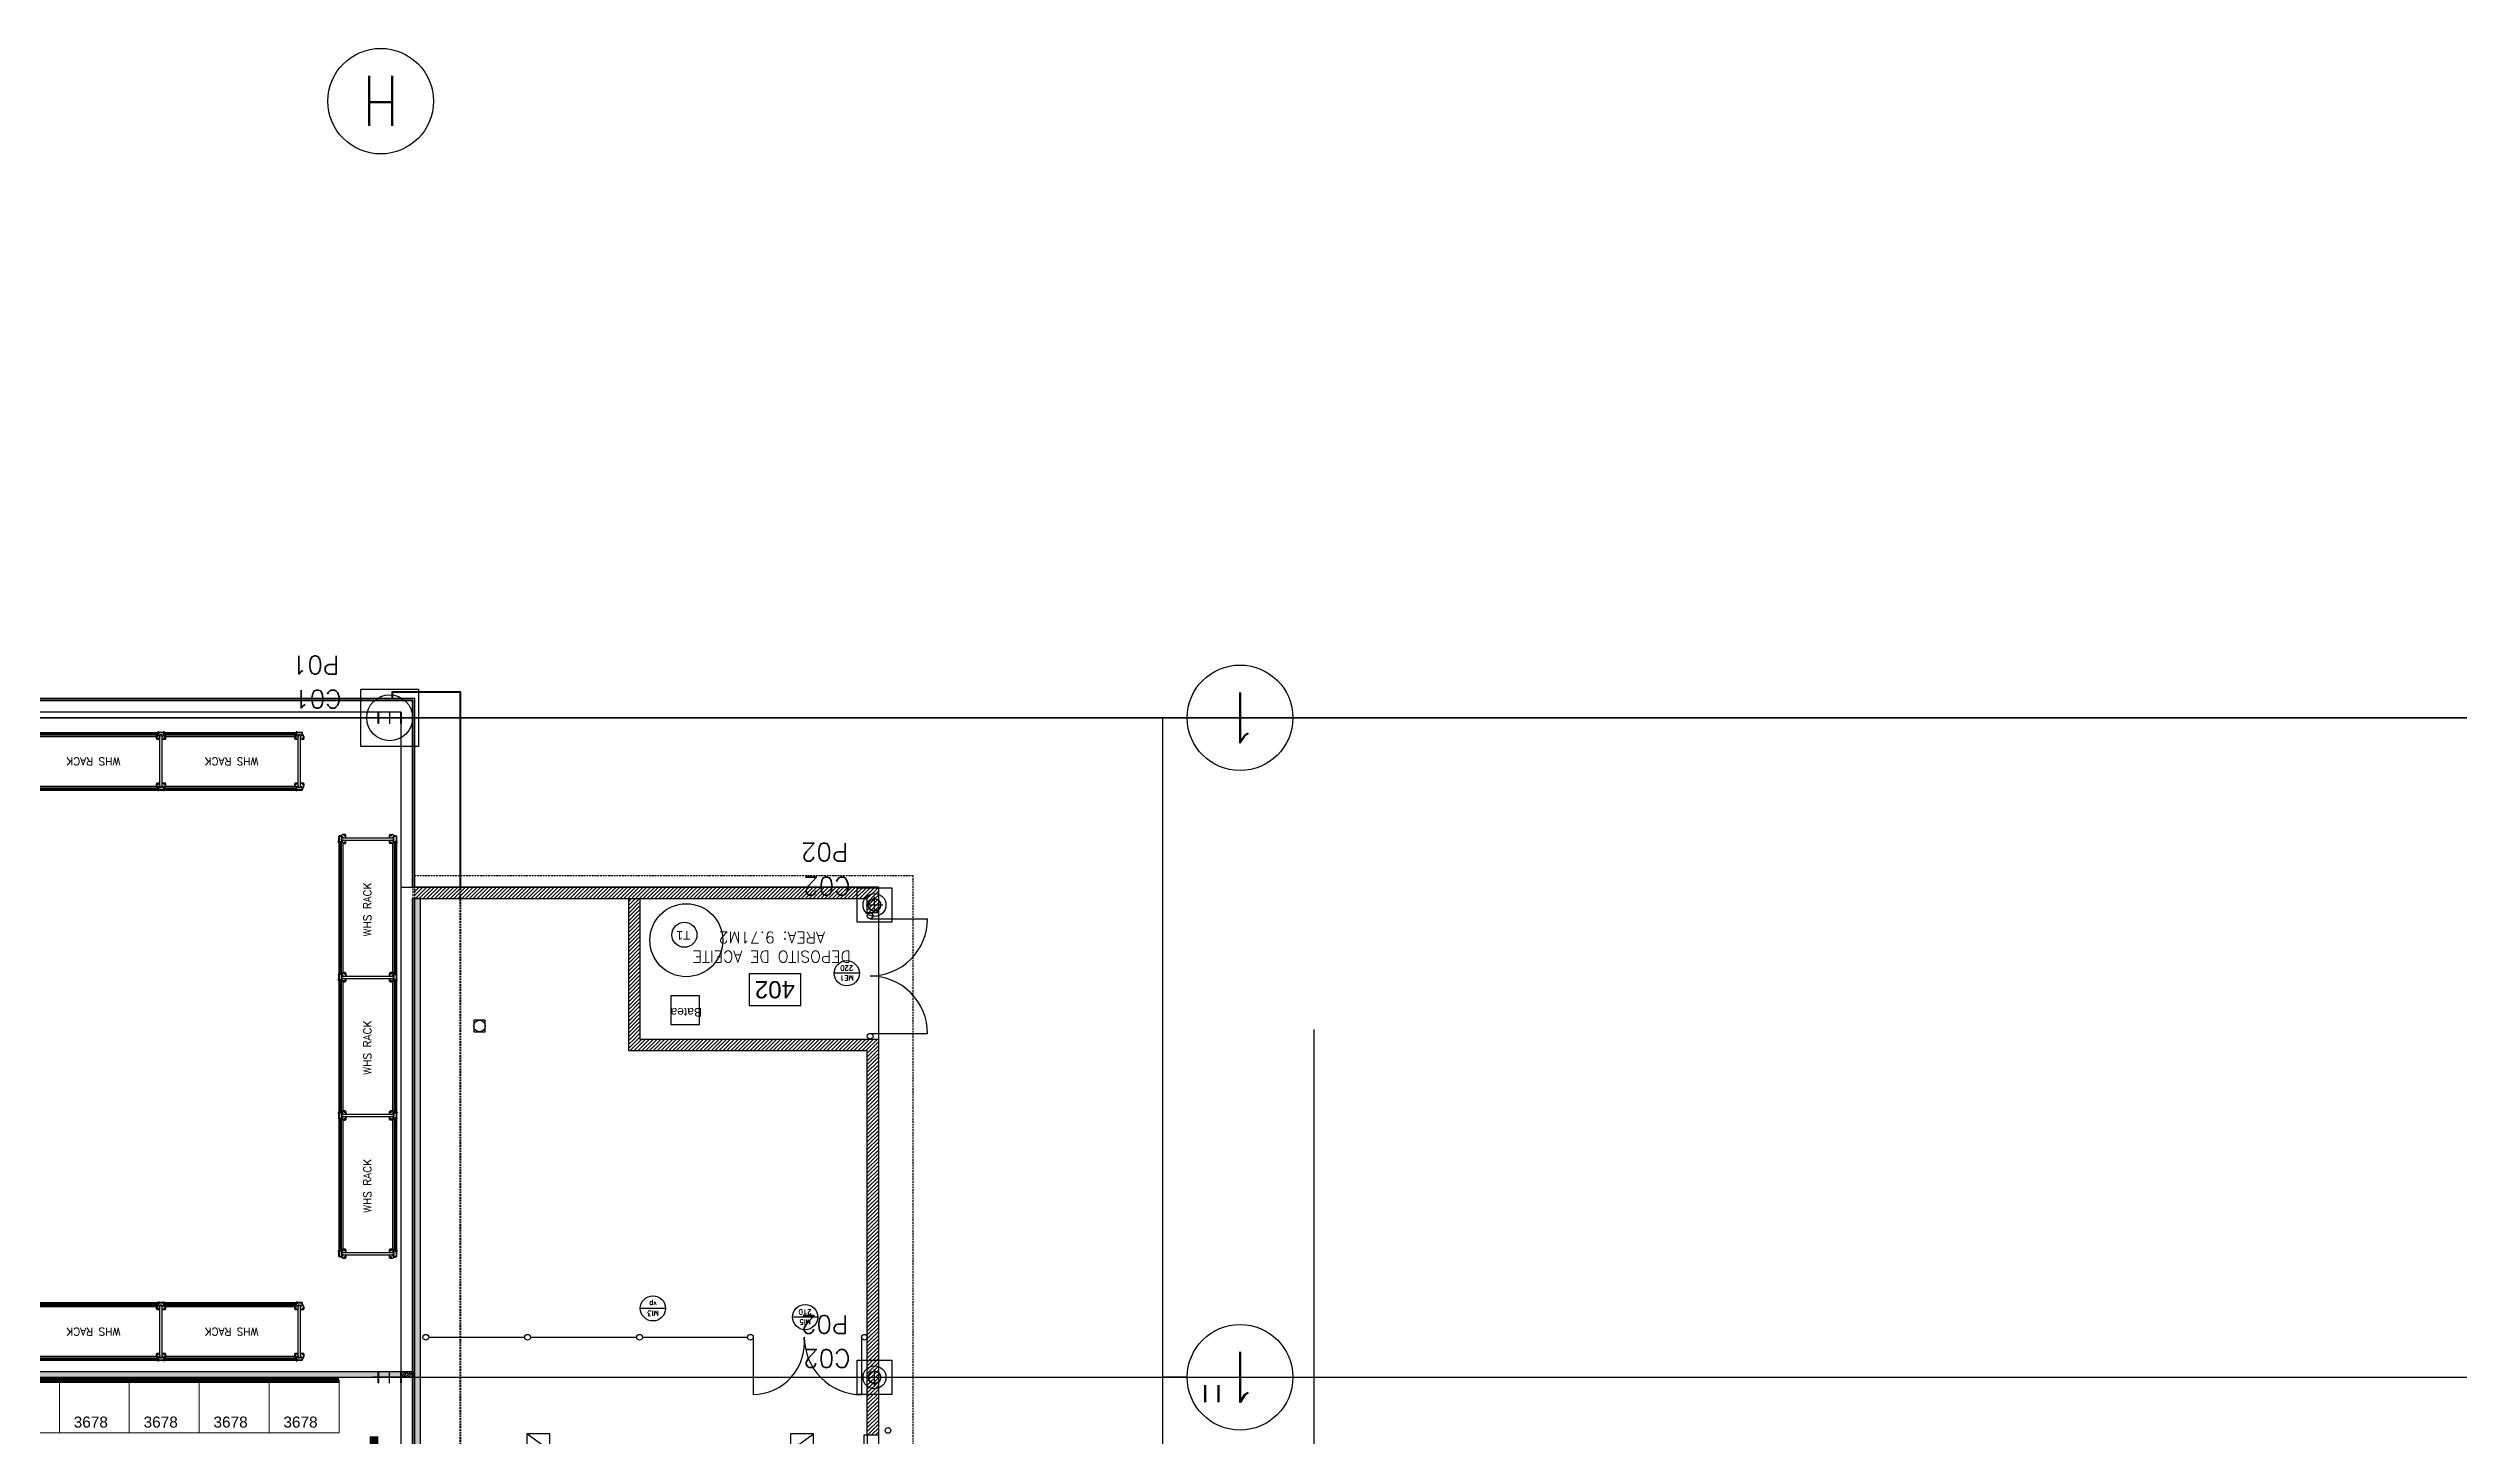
# Model space of a CAD drawing. Header units: millimetres. Extents: x 1478096 to 1808313, y 619971 to 762366.
# Drawn here: x 1634650 to 1676838, y 725573 to 749763 of the extents above; entities that cross this region are included whole.
import ezdxf
from ezdxf.enums import TextEntityAlignment as Align

# ---------------------------------------------------------------- set-up
doc = ezdxf.new("R2010")
doc.units = ezdxf.units.MM
doc.header["$LTSCALE"] = 10
for name, pattern in [('CENTERX2', [4, 2.5, -0.5, 0.5, -0.5]), ('CONTINOUS', [0]), ('HIDDEN2', [4.7625, 3.175, -1.5875]), ('RE-PLANTABASE(XREF)$0$CBOCOMES$0$GROC-03F$0$HIDDEN', [0.375, 0.25, -0.125])]:
    doc.linetypes.add(name, pattern=pattern)
doc.layers.add('-02-IS-SECU', color=7, linetype='Continuous', true_color=0x744f28)
for name, color, linetype in [('0-superficies', 7, 'Continuous'), ('0_Estructura', 251, 'Continuous'), ('A-HATCH-BLOQUE', 241, 'Continuous'), ('A-HATCH-DURLOCK', 252, 'Continuous'), ('COSTAN-CAM-EJES', 251, 'CENTERX2'), ('DC-ARQ-0 TEXTOS', 7, 'Continuous'), ('DC-ARQ-CARPINTERIAS', 7, 'Continuous'), ('DC-ARQ-CHAPA', 7, 'Continuous'), ('DC-ARQ-CORDON', 210, 'Continuous'), ('DC-ARQ-EQUIP. DEPOSITO', 203, 'Continuous'), ('DC-ARQ-EQUIP. FIJO', 41, 'Continuous'), ('DC-ARQ-MURO BLOQUE', 181, 'Continuous'), ('DC-ARQ-MURO SUPERBOARD', 2, 'Continuous'), ('DC-ARQ-PAINEL DURLOCK RF', 40, 'Continuous'), ('DC-ARQ-REJA', 8, 'Continuous'), ('DC-ARQ-VEREDAS Y URBAN', 9, 'Continuous'), ('DC-ARQ-ZINGUERIA Y TECHO', 152, 'Continuous'), ('Fondos', 250, 'Continuous'), ('TXT CARPINTERIAS', 2, 'Continuous')]:
    doc.layers.add(name, color=color, linetype=linetype)
doc.layers.add('BLOQUES', color=7, linetype='Continuous', lineweight=0)
doc.styles.add('BB-GRILLA$0$romans', font='romans.shx', dxfattribs={"width": 0.8})
doc.styles.add('COTAS', font='ROMANS.shx', dxfattribs={"width": 0.7})
doc.styles.add('RE-PLANTABASE(XREF)$0$RE-PLANTABASE(XREF)$0$ARIAL', font='ARIAL.TTF')
doc.styles.add('RE-PLANTABASE(XREF)$0$STANDARD', font='SIMPLEX.SHX')
doc.styles.add('ROMANS', font='romans')
doc.styles.add('Romans-100', font='romans')
doc.styles.get("Standard").update_dxf_attribs({"font": 'ARIAL.TTF'})
doc.dimstyles.new('250-COTAS', dxfattribs={"dimscale": 2.5, "dimtxt": 0.17, "dimasz": 0.1, "dimexe": 0.18, "dimexo": 0.0625, "dimgap": 0.06, "dimtad": 1, "dimzin": 4, "dimdsep": 46, "dimtxsty": 'COTAS', "dimblk1": 'COTA_N', "dimblk2": 'COTA_N', "dimsah": 1, "dimcen": 0.09, "dimclrd": 8, "dimclre": 8, "dimclrt": 256, "dimadec": 0, "dimazin": 0, "dimtfac": 1, "dimtix": 1, "dimtmove": 2, "dimatfit": 3, "dimldrblk": 'COTA_N', "dimfxl": 0.18, "dimtolj": 1, "dimtzin": 0, "dimlwd": -1, "dimarcsym": 0})
pattern_1 = [(225, (3172020.15, 1376323.114), (22.4506403, -22.4506403), []), (315, (3172020.15, 1376323.114), (67.3519209, -22.4506403), [79.375, -47.625])]
pattern_2 = [(225, (3172020.15, 1376323.114), (33.6759605, -33.6759605), [])]

# ---------------------------------------------------------------- blocks, each defined once
blk = doc.blocks.new('RACK')
at = {"layer": 'DC-ARQ-EQUIP. DEPOSITO', "ltscale": 200}
for p, q in [((1629.322, 649.326), (1629.322, 649.364)), ((1629.322, 649.364), (1629.322, 649.326)), ((1629.323, 649.369), (1629.342, 649.402)), ((1629.381, 649.316), (1629.332, 649.316)), ((1629.332, 649.316), (1629.381, 649.316)), ((1629.344, 649.407), (1629.344, 649.426)), ((1629.36, 649.436), (1629.351, 649.436)), ((1629.351, 649.436), (1629.351, 649.381)), ((1629.351, 649.381), (1629.351, 649.436)), ((1629.351, 649.436), (1629.36, 649.436)), ((1629.351, 649.381), (1629.379, 649.381)), ((1629.379, 649.381), (1629.351, 649.381)), ((1629.353, 649.383), (1629.353, 649.434)), ((1629.353, 649.434), (1629.36, 649.434)), ((1629.353, 649.434), (1629.353, 649.383)), ((1629.36, 649.434), (1629.353, 649.434)), ((1629.381, 649.383), (1629.353, 649.383)), ((1629.353, 649.383), (1629.381, 649.383)), ((1629.435, 649.436), (1629.36, 649.436)), ((1629.36, 649.436), (1629.435, 649.436)), ((1629.36, 649.434), (1629.435, 649.434)), ((1629.435, 649.434), (1629.36, 649.434)), ((1629.379, 649.381), (1629.379, 649.356)), ((1629.379, 649.356), (1629.379, 649.381)), ((1629.379, 649.356), (1629.381, 649.356)), ((1629.381, 649.356), (1629.379, 649.356)), ((1629.381, 649.393), (1629.388, 649.393)), ((1629.381, 649.392), (1629.381, 649.393)), ((1629.388, 649.393), (1629.381, 649.393)), ((1629.381, 649.393), (1629.381, 649.392)), ((1629.421, 649.392), (1629.381, 649.392)), ((1629.381, 649.392), (1629.381, 648.476)), ((1629.381, 649.392), (1629.381, 648.476)), ((1629.381, 649.392), (1629.421, 649.392)), ((1629.381, 649.356), (1629.381, 649.383)), ((1629.381, 649.383), (1629.381, 649.356)), ((1629.388, 649.393), (1629.388, 649.392)), ((1629.388, 649.392), (1629.388, 649.393)), ((1629.415, 649.393), (1629.421, 649.393)), ((1629.415, 649.392), (1629.415, 649.393)), ((1629.421, 649.393), (1629.415, 649.393)), ((1629.415, 649.393), (1629.415, 649.392)), ((1629.421, 649.393), (1629.421, 649.392)), ((1629.421, 649.392), (1629.421, 649.393)), ((1629.421, 649.392), (1629.421, 648.476)), ((1629.421, 649.392), (1629.421, 648.476)), ((1629.471, 649.316), (1629.421, 649.316)), ((1629.421, 649.316), (1629.471, 649.316)), ((1629.449, 649.383), (1629.422, 649.383)), ((1629.422, 649.383), (1629.422, 649.356)), ((1629.422, 649.383), (1629.449, 649.383)), ((1629.422, 649.356), (1629.422, 649.383)), ((1629.422, 649.356), (1629.424, 649.356)), ((1629.424, 649.356), (1629.422, 649.356)), ((1629.424, 649.381), (1629.451, 649.381)), ((1629.424, 649.356), (1629.424, 649.381)), ((1629.451, 649.381), (1629.424, 649.381)), ((1629.424, 649.381), (1629.424, 649.356)), ((1629.435, 649.434), (1629.435, 649.436)), ((1629.436, 649.436), (1629.435, 649.436)), ((1629.435, 649.436), (1629.435, 649.434)), ((1629.435, 649.436), (1629.436, 649.436)), ((1629.435, 649.434), (1629.436, 649.434)), ((1629.436, 649.434), (1629.435, 649.434)), ((1629.437, 649.436), (1629.436, 649.436)), ((1629.436, 649.436), (1629.436, 649.434)), ((1629.436, 649.436), (1629.437, 649.436)), ((1629.436, 649.436), (1629.436, 649.434)), ((1629.436, 649.434), (1629.437, 649.434)), ((1629.437, 649.434), (1629.436, 649.434)), ((1629.438, 649.436), (1629.437, 649.436)), ((1629.437, 649.436), (1629.438, 649.436)), ((1629.437, 649.434), (1629.438, 649.434)), ((1629.438, 649.434), (1629.437, 649.424)), ((1629.438, 649.434), (1629.437, 649.434)), ((1629.437, 649.424), (1629.437, 649.417)), ((1629.441, 649.417), (1629.437, 649.417)), ((1629.438, 649.439), (1629.438, 649.439)), ((1629.438, 649.439), (1629.438, 649.436)), ((1629.441, 649.436), (1629.438, 649.436)), ((1629.438, 649.436), (1629.441, 649.436)), ((1629.438, 649.434), (1629.441, 649.434)), ((1629.441, 649.434), (1629.438, 649.434)), ((1629.442, 649.436), (1629.441, 649.436)), ((1629.441, 649.436), (1629.442, 649.436)), ((1629.441, 649.434), (1629.442, 649.434)), ((1629.441, 649.424), (1629.442, 649.434)), ((1629.442, 649.434), (1629.441, 649.434)), ((1629.441, 649.417), (1629.441, 649.424)), ((1629.442, 649.436), (1629.442, 649.439)), ((1629.451, 649.436), (1629.442, 649.436)), ((1629.442, 649.436), (1629.442, 649.434)), ((1629.442, 649.436), (1629.451, 649.436)), ((1629.442, 649.434), (1629.442, 649.436)), ((1629.442, 649.434), (1629.449, 649.434)), ((1629.449, 649.434), (1629.442, 649.434)), ((1629.45, 649.446), (1629.446, 649.446)), ((1629.446, 649.442), (1629.45, 649.442)), ((1629.449, 649.434), (1629.449, 649.383)), ((1629.449, 649.383), (1629.449, 649.434)), ((1629.451, 649.381), (1629.451, 649.436)), ((1629.451, 649.436), (1629.451, 649.381)), ((1629.451, 649.422), (1629.473, 649.422)), ((1629.451, 649.42), (1629.473, 649.42)), ((1629.451, 649.398), (1629.473, 649.398)), ((1629.451, 649.396), (1629.473, 649.396)), ((1629.454, 649.438), (1629.454, 649.422)), ((1629.454, 649.396), (1629.454, 649.39)), ((1629.454, 649.39), (1629.458, 649.39)), ((1631.754, 649.419), (1629.456, 649.419)), ((1629.456, 649.419), (1629.456, 649.399)), ((1631.754, 649.399), (1629.456, 649.399)), ((1629.458, 649.422), (1629.458, 649.438)), ((1631.754, 649.436), (1629.458, 649.436)), ((1629.458, 649.436), (1629.458, 649.422)), ((1629.458, 649.396), (1629.458, 649.368)), ((1629.458, 649.39), (1629.458, 649.396)), ((1631.754, 649.368), (1629.458, 649.368)), ((1629.459, 649.407), (1629.459, 649.426)), ((1629.479, 649.369), (1629.46, 649.402)), ((1629.473, 649.422), (1629.481, 649.422)), ((1629.481, 649.42), (1629.473, 649.42)), ((1629.473, 649.398), (1629.481, 649.398)), ((1629.481, 649.396), (1629.473, 649.396)), ((1629.481, 649.422), (1629.481, 649.42)), ((1629.481, 649.42), (1629.481, 649.419)), ((1629.481, 649.399), (1629.481, 649.398)), ((1629.481, 649.398), (1629.481, 649.396)), ((1631.754, 649.396), (1629.481, 649.396)), ((1629.481, 649.364), (1629.481, 649.326)), ((1629.481, 649.326), (1629.481, 649.364)), ((1631.732, 649.422), (1631.732, 649.42)), ((1631.74, 649.422), (1631.732, 649.422)), ((1631.732, 649.42), (1631.732, 649.419)), ((1631.732, 649.42), (1631.74, 649.42)), ((1631.732, 649.399), (1631.732, 649.398)), ((1631.74, 649.398), (1631.732, 649.398)), ((1631.732, 649.398), (1631.732, 649.396)), ((1631.732, 649.396), (1631.74, 649.396)), ((1631.732, 649.364), (1631.732, 649.326)), ((1631.762, 649.422), (1631.74, 649.422)), ((1631.762, 649.42), (1631.74, 649.42)), ((1631.762, 649.398), (1631.74, 649.398)), ((1631.762, 649.396), (1631.74, 649.396)), ((1631.742, 649.316), (1631.792, 649.316)), ((1631.754, 649.422), (1631.754, 649.436)), ((1631.754, 649.368), (1631.754, 649.396)), ((1631.755, 649.422), (1631.755, 649.438)), ((1631.755, 649.39), (1631.755, 649.396)), ((1631.759, 649.39), (1631.755, 649.39)), ((1631.756, 649.399), (1631.756, 649.419)), ((1631.759, 649.438), (1631.759, 649.422)), ((1631.759, 649.396), (1631.759, 649.39)), ((1631.762, 649.381), (1631.762, 649.436)), ((1631.762, 649.436), (1631.771, 649.436)), ((1631.789, 649.381), (1631.762, 649.381)), ((1631.763, 649.446), (1631.767, 649.446)), ((1631.767, 649.442), (1631.763, 649.442)), ((1631.764, 649.434), (1631.764, 649.383)), ((1631.771, 649.434), (1631.764, 649.434)), ((1631.764, 649.383), (1631.791, 649.383)), ((1631.771, 649.436), (1631.771, 649.439)), ((1631.771, 649.436), (1631.771, 649.434)), ((1631.771, 649.436), (1631.772, 649.436)), ((1631.772, 649.434), (1631.771, 649.434)), ((1631.772, 649.424), (1631.771, 649.434)), ((1631.772, 649.436), (1631.775, 649.436)), ((1631.775, 649.434), (1631.772, 649.434)), ((1631.772, 649.417), (1631.772, 649.424)), ((1631.772, 649.417), (1631.776, 649.417)), ((1631.775, 649.439), (1631.775, 649.439)), ((1631.775, 649.439), (1631.775, 649.436)), ((1631.775, 649.436), (1631.776, 649.436)), ((1631.776, 649.434), (1631.775, 649.434)), ((1631.775, 649.434), (1631.776, 649.424)), ((1631.776, 649.436), (1631.777, 649.436)), ((1631.777, 649.434), (1631.776, 649.434)), ((1631.776, 649.424), (1631.776, 649.417)), ((1631.777, 649.436), (1631.778, 649.436)), ((1631.777, 649.436), (1631.777, 649.434)), ((1631.778, 649.434), (1631.777, 649.434)), ((1631.778, 649.436), (1631.846, 649.436)), ((1631.778, 649.434), (1631.778, 649.436)), ((1631.846, 649.434), (1631.778, 649.434)), ((1631.789, 649.356), (1631.789, 649.381)), ((1631.791, 649.356), (1631.789, 649.356)), ((1631.791, 649.383), (1631.791, 649.356)), ((1631.798, 649.393), (1631.792, 649.393)), ((1631.792, 649.393), (1631.792, 649.392)), ((1631.792, 649.392), (1631.792, 648.476)), ((1631.792, 649.392), (1631.832, 649.392)), ((1631.798, 649.392), (1631.798, 649.393)), ((1631.832, 649.393), (1631.825, 649.393)), ((1631.825, 649.393), (1631.825, 649.392)), ((1631.832, 649.392), (1631.832, 649.393)), ((1631.832, 649.392), (1631.832, 648.476)), ((1631.832, 649.383), (1631.86, 649.383)), ((1631.832, 649.356), (1631.832, 649.383)), ((1631.834, 649.356), (1631.832, 649.356)), ((1631.832, 649.316), (1631.881, 649.316)), ((1631.862, 649.381), (1631.834, 649.381)), ((1631.834, 649.381), (1631.834, 649.356)), ((1631.846, 649.436), (1631.846, 649.434)), ((1631.846, 649.436), (1631.847, 649.436)), ((1631.847, 649.434), (1631.846, 649.434)), ((1631.847, 649.436), (1631.848, 649.436)), ((1631.847, 649.436), (1631.847, 649.434)), ((1631.848, 649.434), (1631.847, 649.434)), ((1631.848, 649.436), (1631.849, 649.436)), ((1631.849, 649.434), (1631.848, 649.434)), ((1631.849, 649.436), (1631.852, 649.436)), ((1631.852, 649.434), (1631.849, 649.434)), ((1631.852, 649.436), (1631.853, 649.436)), ((1631.853, 649.434), (1631.852, 649.434)), ((1631.853, 649.436), (1631.862, 649.436)), ((1631.853, 649.434), (1631.853, 649.436)), ((1631.86, 649.434), (1631.853, 649.434)), ((1631.86, 649.383), (1631.86, 649.434)), ((1631.862, 649.436), (1631.862, 649.381)), ((1631.869, 649.407), (1631.869, 649.426)), ((1631.89, 649.369), (1631.871, 649.402)), ((1631.891, 649.326), (1631.891, 649.364)), ((1629.322, 648.542), (1629.322, 648.505)), ((1629.322, 648.505), (1629.322, 648.542)), ((1629.323, 648.5), (1629.342, 648.467)), ((1629.381, 648.552), (1629.332, 648.552)), ((1629.332, 648.552), (1629.381, 648.552)), ((1629.344, 648.462), (1629.344, 648.442)), ((1629.351, 648.487), (1629.379, 648.487)), ((1629.351, 648.432), (1629.351, 648.487)), ((1629.379, 648.487), (1629.351, 648.487)), ((1629.351, 648.487), (1629.351, 648.432)), ((1629.353, 648.432), (1629.351, 648.432)), ((1629.351, 648.432), (1629.353, 648.432)), ((1629.381, 648.485), (1629.353, 648.485)), ((1629.353, 648.485), (1629.353, 648.434)), ((1629.353, 648.485), (1629.381, 648.485)), ((1629.353, 648.434), (1629.353, 648.485)), ((1629.353, 648.434), (1629.353, 648.434)), ((1629.353, 648.434), (1629.435, 648.434)), ((1629.353, 648.434), (1629.353, 648.434)), ((1629.435, 648.434), (1629.353, 648.434)), ((1629.435, 648.432), (1629.353, 648.432)), ((1629.353, 648.432), (1629.435, 648.432)), ((1629.379, 648.487), (1629.379, 648.512)), ((1629.379, 648.512), (1629.381, 648.512)), ((1629.379, 648.512), (1629.379, 648.487)), ((1629.381, 648.512), (1629.379, 648.512)), ((1629.381, 648.512), (1629.381, 648.485)), ((1629.381, 648.485), (1629.381, 648.512)), ((1629.381, 648.476), (1629.388, 648.476)), ((1629.381, 648.476), (1629.381, 648.476)), ((1629.421, 648.476), (1629.381, 648.476)), ((1629.388, 648.476), (1629.381, 648.476)), ((1629.381, 648.476), (1629.381, 648.476)), ((1629.381, 648.476), (1629.421, 648.476)), ((1629.388, 648.476), (1629.388, 648.476)), ((1629.388, 648.476), (1629.388, 648.476)), ((1629.415, 648.476), (1629.421, 648.476)), ((1629.415, 648.476), (1629.415, 648.476)), ((1629.421, 648.476), (1629.415, 648.476)), ((1629.415, 648.476), (1629.415, 648.476)), ((1629.471, 648.552), (1629.421, 648.552)), ((1629.421, 648.552), (1629.471, 648.552)), ((1629.421, 648.476), (1629.421, 648.476)), ((1629.421, 648.476), (1629.421, 648.476)), ((1629.422, 648.485), (1629.422, 648.512)), ((1629.422, 648.512), (1629.424, 648.512)), ((1629.422, 648.512), (1629.422, 648.485)), ((1629.424, 648.512), (1629.422, 648.512)), ((1629.449, 648.485), (1629.422, 648.485)), ((1629.422, 648.485), (1629.449, 648.485)), ((1629.424, 648.512), (1629.424, 648.487)), ((1629.424, 648.487), (1629.424, 648.512)), ((1629.424, 648.487), (1629.451, 648.487)), ((1629.451, 648.487), (1629.424, 648.487)), ((1629.435, 648.434), (1629.435, 648.432)), ((1629.435, 648.434), (1629.436, 648.434)), ((1629.435, 648.432), (1629.435, 648.434)), ((1629.436, 648.434), (1629.435, 648.434)), ((1629.436, 648.432), (1629.435, 648.432)), ((1629.435, 648.432), (1629.436, 648.432)), ((1629.436, 648.434), (1629.437, 648.434)), ((1629.436, 648.432), (1629.436, 648.434)), ((1629.437, 648.434), (1629.436, 648.434)), ((1629.436, 648.432), (1629.436, 648.434)), ((1629.437, 648.432), (1629.436, 648.432)), ((1629.436, 648.432), (1629.437, 648.432)), ((1629.441, 648.452), (1629.437, 648.451)), ((1629.437, 648.444), (1629.437, 648.451)), ((1629.438, 648.434), (1629.437, 648.444)), ((1629.437, 648.434), (1629.438, 648.434)), ((1629.438, 648.434), (1629.437, 648.434)), ((1629.438, 648.432), (1629.437, 648.432)), ((1629.437, 648.432), (1629.438, 648.432)), ((1629.438, 648.434), (1629.441, 648.434)), ((1629.441, 648.434), (1629.438, 648.434)), ((1629.441, 648.432), (1629.438, 648.432)), ((1629.438, 648.43), (1629.438, 648.432)), ((1629.438, 648.432), (1629.441, 648.432)), ((1629.438, 648.43), (1629.438, 648.43)), ((1629.441, 648.452), (1629.441, 648.445)), ((1629.441, 648.445), (1629.442, 648.434)), ((1629.441, 648.434), (1629.442, 648.434)), ((1629.442, 648.434), (1629.441, 648.434)), ((1629.442, 648.432), (1629.441, 648.432)), ((1629.441, 648.432), (1629.442, 648.432)), ((1629.442, 648.432), (1629.442, 648.434)), ((1629.442, 648.434), (1629.449, 648.434)), ((1629.442, 648.434), (1629.442, 648.432)), ((1629.449, 648.434), (1629.442, 648.434)), ((1629.451, 648.432), (1629.442, 648.432)), ((1629.442, 648.432), (1629.442, 648.43)), ((1629.442, 648.432), (1629.451, 648.432)), ((1629.446, 648.426), (1629.45, 648.426)), ((1629.45, 648.422), (1629.446, 648.422)), ((1629.449, 648.434), (1629.449, 648.485)), ((1629.449, 648.485), (1629.449, 648.434)), ((1629.451, 648.487), (1629.451, 648.432)), ((1629.451, 648.432), (1629.451, 648.487)), ((1629.451, 648.473), (1629.473, 648.473)), ((1629.451, 648.471), (1629.473, 648.471)), ((1629.451, 648.449), (1629.473, 648.449)), ((1629.451, 648.447), (1629.473, 648.447)), ((1629.454, 648.473), (1629.454, 648.478)), ((1629.454, 648.478), (1629.458, 648.478)), ((1629.454, 648.43), (1629.454, 648.447)), ((1629.456, 648.45), (1629.456, 648.47)), ((1631.756, 648.47), (1629.456, 648.47)), ((1631.756, 648.45), (1629.456, 648.45)), ((1629.458, 648.473), (1629.458, 648.501)), ((1631.754, 648.501), (1629.458, 648.501)), ((1629.458, 648.478), (1629.458, 648.473)), ((1629.458, 648.432), (1629.458, 648.447)), ((1629.458, 648.447), (1629.458, 648.43)), ((1631.754, 648.432), (1629.458, 648.432)), ((1629.459, 648.462), (1629.459, 648.442)), ((1629.479, 648.5), (1629.46, 648.467)), ((1629.481, 648.473), (1629.473, 648.473)), ((1629.473, 648.471), (1629.481, 648.471)), ((1629.481, 648.449), (1629.473, 648.449)), ((1629.473, 648.447), (1629.481, 648.447)), ((1629.481, 648.505), (1629.481, 648.542)), ((1629.481, 648.542), (1629.481, 648.505)), ((1631.754, 648.473), (1629.481, 648.473)), ((1629.481, 648.471), (1629.481, 648.473)), ((1629.481, 648.47), (1629.481, 648.471)), ((1629.481, 648.449), (1629.481, 648.45)), ((1629.481, 648.447), (1629.481, 648.449)), ((1631.732, 648.505), (1631.732, 648.542)), ((1631.732, 648.473), (1631.74, 648.473)), ((1631.732, 648.471), (1631.732, 648.473)), ((1631.74, 648.471), (1631.732, 648.471)), ((1631.732, 648.47), (1631.732, 648.471)), ((1631.732, 648.449), (1631.732, 648.45)), ((1631.732, 648.447), (1631.732, 648.449)), ((1631.732, 648.449), (1631.74, 648.449)), ((1631.74, 648.447), (1631.732, 648.447)), ((1631.762, 648.473), (1631.74, 648.473)), ((1631.762, 648.471), (1631.74, 648.471)), ((1631.762, 648.449), (1631.74, 648.449)), ((1631.762, 648.447), (1631.74, 648.447)), ((1631.742, 648.552), (1631.792, 648.552)), ((1631.754, 648.501), (1631.754, 648.473)), ((1631.754, 648.447), (1631.754, 648.432)), ((1631.755, 648.478), (1631.755, 648.473)), ((1631.759, 648.478), (1631.755, 648.478)), ((1631.755, 648.447), (1631.755, 648.43)), ((1631.756, 648.47), (1631.756, 648.45)), ((1631.759, 648.473), (1631.759, 648.478)), ((1631.759, 648.43), (1631.759, 648.447)), ((1631.789, 648.487), (1631.762, 648.487)), ((1631.762, 648.487), (1631.762, 648.432)), ((1631.762, 648.432), (1631.771, 648.432)), ((1631.767, 648.426), (1631.763, 648.426)), ((1631.763, 648.422), (1631.767, 648.422)), ((1631.764, 648.485), (1631.791, 648.485)), ((1631.764, 648.434), (1631.764, 648.485)), ((1631.771, 648.434), (1631.764, 648.434)), ((1631.772, 648.445), (1631.771, 648.434)), ((1631.771, 648.432), (1631.771, 648.434)), ((1631.772, 648.434), (1631.771, 648.434)), ((1631.771, 648.432), (1631.772, 648.432)), ((1631.771, 648.432), (1631.771, 648.43)), ((1631.772, 648.452), (1631.772, 648.445)), ((1631.772, 648.452), (1631.776, 648.451)), ((1631.775, 648.434), (1631.772, 648.434)), ((1631.772, 648.432), (1631.775, 648.432)), ((1631.775, 648.434), (1631.776, 648.444)), ((1631.776, 648.434), (1631.775, 648.434)), ((1631.775, 648.432), (1631.776, 648.432)), ((1631.775, 648.43), (1631.775, 648.432)), ((1631.775, 648.43), (1631.775, 648.43)), ((1631.776, 648.444), (1631.776, 648.451)), ((1631.777, 648.434), (1631.776, 648.434)), ((1631.776, 648.432), (1631.777, 648.432)), ((1631.778, 648.434), (1631.777, 648.434)), ((1631.777, 648.432), (1631.777, 648.434)), ((1631.777, 648.432), (1631.778, 648.432)), ((1631.778, 648.434), (1631.778, 648.432)), ((1631.846, 648.434), (1631.778, 648.434)), ((1631.778, 648.432), (1631.846, 648.432)), ((1631.789, 648.512), (1631.789, 648.487)), ((1631.791, 648.512), (1631.789, 648.512)), ((1631.791, 648.485), (1631.791, 648.512)), ((1631.798, 648.476), (1631.792, 648.476)), ((1631.792, 648.476), (1631.792, 648.476)), ((1631.792, 648.476), (1631.832, 648.476)), ((1631.798, 648.476), (1631.798, 648.476)), ((1631.832, 648.476), (1631.825, 648.476)), ((1631.825, 648.476), (1631.825, 648.476)), ((1631.832, 648.552), (1631.881, 648.552)), ((1631.832, 648.512), (1631.832, 648.485)), ((1631.834, 648.512), (1631.832, 648.512)), ((1631.832, 648.485), (1631.86, 648.485)), ((1631.832, 648.476), (1631.832, 648.476)), ((1631.834, 648.487), (1631.834, 648.512)), ((1631.862, 648.487), (1631.834, 648.487)), ((1631.846, 648.432), (1631.846, 648.434)), ((1631.847, 648.434), (1631.846, 648.434)), ((1631.846, 648.432), (1631.847, 648.432)), ((1631.848, 648.434), (1631.847, 648.434)), ((1631.847, 648.432), (1631.847, 648.434)), ((1631.847, 648.432), (1631.848, 648.432)), ((1631.849, 648.434), (1631.848, 648.434)), ((1631.848, 648.432), (1631.849, 648.432)), ((1631.852, 648.434), (1631.849, 648.434)), ((1631.849, 648.432), (1631.852, 648.432)), ((1631.853, 648.434), (1631.852, 648.434)), ((1631.852, 648.432), (1631.853, 648.432)), ((1631.853, 648.434), (1631.853, 648.432)), ((1631.86, 648.434), (1631.853, 648.434)), ((1631.853, 648.432), (1631.862, 648.432)), ((1631.86, 648.485), (1631.86, 648.434)), ((1631.862, 648.432), (1631.862, 648.487)), ((1631.869, 648.462), (1631.869, 648.442)), ((1631.89, 648.5), (1631.871, 648.467)), ((1631.891, 648.542), (1631.891, 648.505))]:
    blk.add_line(p, q, dxfattribs=at)
for centre in [(1629.342, 649.336, 0), (1629.342, 649.336, 0), (1629.461, 649.336, 0), (1629.461, 649.336, 0), (1631.752, 649.336, 0), (1631.871, 649.336, 0), (1629.342, 648.532, 0), (1629.342, 648.532, 0), (1629.461, 648.532, 0), (1629.461, 648.532, 0), (1631.752, 648.532, 0), (1631.871, 648.532, 0)]:
    blk.add_circle(centre, 0.0085, dxfattribs=at)
for centre, radius, start, end in [((1629.332, 649.364), 0.01, 147.9946, 180), ((1629.332, 649.364), 0.01, 152.434, 180), ((1629.332, 649.326), 0.01, 180, 270), ((1629.332, 649.326), 0.01, 180, 270), ((1629.334, 649.407), 0.01, 327.9946, 0), ((1629.354, 649.426), 0.01, 104.4775, 180), ((1629.439, 649.436), 0.00325, 109.6589, 169.5544), ((1629.439, 649.436), 0.00325, 205.7269, 244.4192), ((1629.446, 649.438), 0.008, 90, 177.0391), ((1629.446, 649.438), 0.004, 90, 177.0391), ((1629.45, 649.438), 0.008, 0, 90), ((1629.45, 649.438), 0.004, 0, 90), ((1629.449, 649.426), 0.01, 56.6347, 75.5225), ((1629.449, 649.426), 0.01, 0, 75.5225), ((1629.449, 649.426), 0.01, 12.8509, 18.1993), ((1629.469, 649.407), 0.01, 180, 212.0054), ((1629.471, 649.326), 0.01, 270, 0), ((1629.471, 649.326), 0.01, 270, 0), ((1629.471, 649.364), 0.01, 0, 32.0054), ((1629.471, 649.364), 0.01, 0, 27.566), ((1631.742, 649.364), 0.01, 152.434, 180), ((1631.742, 649.326), 0.01, 180, 270), ((1631.764, 649.426), 0.01, 161.8096, 167.1738), ((1631.763, 649.438), 0.008, 90, 180), ((1631.763, 649.438), 0.004, 90, 180), ((1631.764, 649.426), 0.01, 104.4775, 123.3687), ((1631.767, 649.438), 0.008, 2.9609, 90), ((1631.767, 649.438), 0.004, 2.9609, 90), ((1631.774, 649.436), 0.00325, 10.4456, 70.3411), ((1631.774, 649.436), 0.00325, 295.5808, 334.2731), ((1631.859, 649.426), 0.01, 0, 75.5225), ((1631.879, 649.407), 0.01, 180, 212.0054), ((1631.881, 649.326), 0.01, 270, 0), ((1631.881, 649.364), 0.01, 0, 32.0054), ((1629.332, 648.542), 0.01, 90, 180), ((1629.332, 648.542), 0.01, 90, 180), ((1629.332, 648.505), 0.01, 180, 212.0054), ((1629.332, 648.505), 0.01, 180, 207.566), ((1629.334, 648.462), 0.01, 0, 32.0054), ((1629.354, 648.442), 0.01, 180, 255.5225), ((1629.439, 648.433), 0.00325, 115.5808, 154.2731), ((1629.439, 648.433), 0.00325, 190.4456, 250.3411), ((1629.446, 648.43), 0.008, 182.9609, 270), ((1629.446, 648.43), 0.004, 182.9609, 270), ((1629.45, 648.43), 0.004, 270, 0), ((1629.45, 648.43), 0.008, 270, 0), ((1629.449, 648.442), 0.01, 284.4775, 0), ((1629.449, 648.442), 0.01, 284.4775, 303.3653), ((1629.449, 648.442), 0.01, 341.8007, 347.1491), ((1629.469, 648.462), 0.01, 147.9946, 180), ((1629.471, 648.542), 0.01, 0, 90), ((1629.471, 648.542), 0.01, 0, 90), ((1629.471, 648.505), 0.01, 327.9946, 0), ((1629.471, 648.505), 0.01, 332.434, 0), ((1631.742, 648.542), 0.01, 90, 180), ((1631.742, 648.505), 0.01, 180, 207.566), ((1631.763, 648.43), 0.008, 180, 270), ((1631.764, 648.442), 0.01, 236.6313, 255.5225), ((1631.763, 648.43), 0.004, 180, 270), ((1631.767, 648.43), 0.008, 270, 357.0391), ((1631.767, 648.43), 0.004, 270, 357.0391), ((1631.774, 648.433), 0.00325, 25.7269, 64.4192), ((1631.774, 648.433), 0.00325, 289.6589, 349.5544), ((1631.859, 648.442), 0.01, 284.4775, 0), ((1631.879, 648.462), 0.01, 147.9946, 180), ((1631.881, 648.542), 0.01, 0, 90), ((1631.881, 648.505), 0.01, 327.9946, 0)]:
    blk.add_arc(centre, radius, start, end, dxfattribs=at)
at = {"layer": 'DC-ARQ-EQUIP. DEPOSITO', "style": 'RE-PLANTABASE(XREF)$0$STANDARD'}
blk.add_text('WHS RACK', height=0.1349, dxfattribs=at).set_placement((1630.583, 648.938, 0), align=Align.MIDDLE_CENTER)
blk = doc.blocks.new('RE-PLANTABASE(XREF)$0$A$C030C221A-flat-1')
at = {"linetype": 'RE-PLANTABASE(XREF)$0$CBOCOMES$0$GROC-03F$0$HIDDEN'}
for p, q in [((5, 0), (0, 3.64)), ((0, 0), (5, 3.64)), ((5.77, 3.205), (5, 3.205)), ((5, 3.205), (5, 2.655)), ((5.77, 2.655), (5.77, 3.205)), ((5, 2.655), (5.77, 2.655)), ((5.77, 0.985), (5, 0.985)), ((5, 0.985), (5, 0.435)), ((5.77, 0.435), (5.77, 0.985)), ((5, 0.435), (5.77, 0.435))]:
    blk.add_line(p, q, dxfattribs=at)
for p, q in [((0.4, 3.64), (0, 3.64)), ((0, 3.64), (0, 3.44)), ((0, 3.44), (0.4, 3.44)), ((0.1, 0.2), (0.1, 3.44)), ((0.1, 3.44), (0.3, 3.44)), ((0.3, 3.44), (0.3, 0.2)), ((0.4, 3.44), (0.4, 3.64)), ((5, 3.64), (4.6, 3.64)), ((4.6, 3.64), (4.6, 3.44)), ((4.6, 3.44), (5, 3.44)), ((4.7, 0.2), (4.7, 3.44)), ((4.7, 3.44), (4.9, 3.44)), ((4.9, 3.44), (4.9, 0.2)), ((5, 3.44), (5, 3.64)), ((5, 3.205), (0, 3.205)), ((0, 3.205), (0, 2.655)), ((5, 2.655), (5, 3.205)), ((0, 2.655), (5, 2.655)), ((0, 0.435), (0, 0.985)), ((0, 0.985), (5, 0.985)), ((5, 0.985), (5, 0.435)), ((5, 0.435), (0, 0.435)), ((0.4, 0.2), (0, 0.2)), ((0, 0.2), (0, 0)), ((0, 0), (0.4, 0)), ((0.3, 0.2), (0.1, 0.2)), ((0.4, 0), (0.4, 0.2)), ((5, 0.2), (4.6, 0.2)), ((4.6, 0.2), (4.6, 0)), ((4.6, 0), (5, 0)), ((4.9, 0.2), (4.7, 0.2)), ((5, 0), (5, 0.2))]:
    blk.add_line(p, q)
blk = doc.blocks.new('SIMB-CAR')
blk.add_line((-0.5, 0), (0.5, 0))
blk.add_circle((0, 0), 0.5)
at = {"style": 'ROMANS'}
for tag, p in [('TIPO', (0, 0.192)), ('NUMERO', (0, -0.205))]:
    blk.add_attdef(tag, text='', height=0.2, dxfattribs=at).set_placement(p, align=Align.MIDDLE)
blk = doc.blocks.new('BA')
at = {"linetype": 'Continuous'}
blk.add_lwpolyline([(0.083, 0.083), (-0.083, 0.083), (-0.083, -0.083), (0.083, -0.083)], close=True, dxfattribs=at)
blk.add_circle((0, 0), 0.0825, dxfattribs=at)
blk = doc.blocks.new('COTA_N')
for p in [(-1, 0), (0, 0)]:
    blk.add_line(p, (0, 0))
at = {"const_width": 0.065}
blk.add_lwpolyline([(0, 0), (0, 0), (0, 0), (0, 0), (0, 0)], dxfattribs=at)
blk = doc.blocks.new('*D110')
at = {"layer": '0_Estructura', "color": 8, "lineweight": -2, "transparency": 16777216}
for p, q in [((1654510, 738090), (1654076, 738090)), ((1654510, 726590), (1654076, 726590))]:
    blk.add_line(p, q, dxfattribs=at)
at = {"layer": '0_Estructura', "color": 8, "transparency": 16777216}
blk.add_line((1654077, 738090), (1654077, 726590), dxfattribs=at)
at = {"layer": 'Defpoints', "color": 0, "transparency": 16777216}
for p in [(1654511, 738090), (1654077, 726590), (1654511, 726590)]:
    blk.add_point(p, dxfattribs=at)
at = {"layer": '0_Estructura', "color": 8, "transparency": 16777216, "xscale": 0.25, "yscale": 0.25, "zscale": 0.25}
for p, rotation in [((1654077, 738090), 90), ((1654077, 726590), 270)]:
    blk.add_blockref('COTA_N', p, dxfattribs=dict(at, rotation=rotation))
at = {"layer": '0_Estructura', "transparency": 16777216, "insert": (1654076, 732340), "char_height": 0.425, "attachment_point": 5, "rotation": 90, "style": 'COTAS'}
blk.add_mtext('\\A1;11500.00', dxfattribs=at)
blk = doc.blocks.new('*D111')
at = {"layer": '0_Estructura', "color": 8, "lineweight": -2, "transparency": 16777216}
for p, q in [((1654510, 726590), (1654076, 726590)), ((1654077, 719831), (1654076, 719831))]:
    blk.add_line(p, q, dxfattribs=at)
at = {"layer": '0_Estructura', "color": 8, "transparency": 16777216}
blk.add_line((1654077, 726590), (1654077, 719831), dxfattribs=at)
at = {"layer": 'Defpoints', "color": 0, "transparency": 16777216}
for p in [(1654511, 726590), (1654077, 719831), (1654077, 719831)]:
    blk.add_point(p, dxfattribs=at)
at = {"layer": '0_Estructura', "color": 8, "transparency": 16777216, "xscale": 0.25, "yscale": 0.25, "zscale": 0.25}
for p, rotation in [((1654077, 726590), 90), ((1654077, 719831), 270)]:
    blk.add_blockref('COTA_N', p, dxfattribs=dict(at, rotation=rotation))
at = {"layer": '0_Estructura', "transparency": 16777216, "insert": (1654076, 723211), "char_height": 0.425, "attachment_point": 5, "rotation": 90, "style": 'COTAS'}
blk.add_mtext('\\A1;6759.02', dxfattribs=at)

msp = doc.modelspace()

# ---------------------------------------------------------------- hatches: boundary and pattern name
at = {"layer": '0_Estructura'}
h = msp.add_hatch(dxfattribs=at)
h.set_pattern_fill('ANSI31', color=256, scale=2, angle=-90, style=0)
h.set_pattern_definition([(315, (2711557.9535, 6231730.045), (4.4901280605, 4.4901280605), [])])
h.paths.add_polyline_path([(1640402.268, 737990.16), (1640402.268, 738190.16), (1640408.568, 738190.16), (1640408.568, 737990.16)])
h.paths.add_polyline_path([(1640795.968, 737990.16), (1640795.968, 738190.16), (1640802.268, 738190.16), (1640802.268, 737990.16)])
h.paths.add_polyline_path([(1640408.568, 738087.76), (1640408.568, 738092.56), (1640795.968, 738092.56), (1640795.968, 738087.76)])
h = msp.add_hatch(dxfattribs=at)
h.set_pattern_fill('ANSI31', color=256, scale=2, angle=-180, style=0)
h.set_pattern_definition([(225, (3198511.5254, 1271232.699), (4.49012806, -4.49012806), [])])
h.paths.add_polyline_path([(1648946.455, 734827.005, 1), (1649166.455, 734827.005, 1)])
h.paths.add_polyline_path([(1648951.255, 734827.005, 1), (1649161.655, 734827.005, 1)], flags=16)
h = msp.add_hatch(dxfattribs=at)
h.set_pattern_fill('ANSI31', color=256, scale=2, angle=-90, style=0)
h.set_pattern_definition([(315, (2711557.5026, 6220230.044), (4.4901280605, 4.4901280605), [])])
h.paths.add_polyline_path([(1640401.817, 726490.159), (1640401.817, 726690.159), (1640408.117, 726690.159), (1640408.117, 726490.159)])
h.paths.add_polyline_path([(1640795.517, 726490.159), (1640795.517, 726690.159), (1640801.817, 726690.159), (1640801.817, 726490.159)])
h.paths.add_polyline_path([(1640408.117, 726587.759), (1640408.117, 726592.559), (1640795.517, 726592.559), (1640795.517, 726587.759)])
h = msp.add_hatch(dxfattribs=at)
h.set_pattern_fill('ANSI31', color=256, scale=2, angle=-180, style=0)
h.set_pattern_definition([(225, (3198511.5254, 1262995.852), (4.49012806, -4.49012806), [])])
h.paths.add_polyline_path([(1648946.455, 726590.158, 1), (1649166.455, 726590.158, 1)])
h.paths.add_polyline_path([(1648951.255, 726590.158, 1), (1649161.655, 726590.158, 1)], flags=16)
at = {"layer": 'A-HATCH-BLOQUE'}
h = msp.add_hatch(dxfattribs=at)
h.set_pattern_fill('ANSI31', color=256, scale=15, angle=180)
h.set_pattern_definition(pattern_2)
h.paths.add_polyline_path([(1641041.817, 734936.986), (1648931.484, 734936.985), (1648931.484, 734686.986), (1649131.484, 734686.986), (1649131.484, 735136.985), (1641041.817, 735136.985)])
h.paths.add_polyline_path([(1644766.65, 732486.986), (1644766.65, 732286.985), (1648931.484, 732286.986), (1648931.484, 725584.257), (1649131.484, 725584.257), (1649131.484, 732486.986)])
h = msp.add_hatch(dxfattribs=at)
h.set_pattern_fill('ANSI31', color=256, scale=15, angle=180)
h.set_pattern_definition(pattern_2)
h.paths.add_polyline_path([(1644966.65, 732486.986), (1644766.65, 732486.986), (1644766.65, 734936.986), (1644966.65, 734936.986)])
at = {"layer": 'A-HATCH-DURLOCK'}
h = msp.add_hatch(dxfattribs=at)
h.set_pattern_fill('ANSI38', color=256, scale=10, angle=180)
h.set_pattern_definition(pattern_1)
h.paths.add_polyline_path([(1641041.814, 707002.255), (1641141.814, 707002.255), (1641141.815, 734936.986), (1641041.815, 734936.986)])
h = msp.add_hatch(dxfattribs=at)
h.set_pattern_fill('ANSI38', color=256, scale=10, angle=180)
h.set_pattern_definition(pattern_1)
h.paths.add_polyline_path([(1640801.855, 726586.983), (1640801.855, 726686.983), (1606301.478, 726687.226), (1606301.478, 726587.226)])
h = msp.add_hatch(dxfattribs=at)
h.set_pattern_fill('ANSI38', color=256, scale=10, angle=180)
h.set_pattern_definition(pattern_1)
h.paths.add_polyline_path([(1641011.817, 726586.983), (1640801.817, 726586.983), (1640801.817, 726686.983), (1641011.817, 726686.983)])

# ---------------------------------------------------------------- linework, layer by layer
at = {"layer": '0-superficies'}
msp.add_lwpolyline([(1524855.031, 647228.149), (1641041.817, 647228.17), (1641041.817, 674744.562), (1649131.454, 674744.878), (1649131.448, 735136.985), (1641041.817, 735136.983), (1641041.817, 738426.962), (1522042.066, 738427.02)], dxfattribs=at)
at = {"layer": '0_Estructura'}
for p, q in [((1640902.268, 738090.16), (1640302.268, 738090.16)), ((1640602.268, 737985.649), (1640602.268, 738194.671)), ((1649056.455, 734683.314), (1649056.455, 734970.696)), ((1648912.765, 734827.005), (1649200.146, 734827.005)), ((1640901.817, 726590.159), (1640301.817, 726590.159)), ((1640601.817, 726485.648), (1640601.817, 726694.67)), ((1648912.765, 726590.158), (1649200.146, 726590.158)), ((1649056.455, 726446.468), (1649056.455, 726733.849))]:
    msp.add_line(p, q, dxfattribs=at)
for points in [[(1641101.817, 737590.156), (1640101.817, 737590.156), (1640101.817, 738590.156), (1641101.817, 738590.156)], [(1640402.268, 737990.16), (1640402.268, 738190.16), (1640408.568, 738190.16), (1640408.568, 737990.16)], [(1640408.568, 738087.76), (1640408.568, 738092.56), (1640795.968, 738092.56), (1640795.968, 738087.76)], [(1640795.968, 737990.16), (1640795.968, 738190.16), (1640802.268, 738190.16), (1640802.268, 737990.16)], [(1649356.454, 734527.002), (1648756.454, 734527.002), (1648756.454, 735127.002), (1649356.454, 735127.002)], [(1649356.454, 726290.155), (1648756.454, 726290.155), (1648756.454, 726890.155), (1649356.454, 726890.155)], [(1640401.817, 726490.159), (1640401.817, 726690.159), (1640408.117, 726690.159), (1640408.117, 726490.159)], [(1640408.117, 726587.759), (1640408.117, 726592.559), (1640795.517, 726592.559), (1640795.517, 726587.759)], [(1640795.517, 726490.159), (1640795.517, 726690.159), (1640801.817, 726690.159), (1640801.817, 726490.159)]]:
    msp.add_lwpolyline(points, close=True, dxfattribs=at)
for centre, radius in [((1640445.43, 748843.013), 920.377), ((1655430.918, 738090.156), 920.377), ((1640601.817, 738090.156), 400), ((1649056.454, 734827.002), 200), ((1649056.455, 734827.005), 110), ((1649056.455, 734827.005), 105.2), ((1655430.918, 726590.156), 920.377), ((1649056.454, 726590.155), 200), ((1649056.455, 726590.158), 110), ((1649056.455, 726590.158), 105.2)]:
    msp.add_circle(centre, radius, dxfattribs=at)
at = {"layer": 'A-HATCH-DURLOCK'}
msp.add_lwpolyline([(1641011.817, 726586.983), (1640801.817, 726586.983), (1640801.817, 726686.983), (1641011.817, 726686.983)], close=True, dxfattribs=at)
at = {"layer": 'BLOQUES', "color": 250}
for points in [[(1634842.938, 725622.873), (1633624.076, 725622.873), (1633624.076, 726537.273), (1634842.938, 726537.273)], [(1636061.8, 725622.873), (1634842.938, 725622.873), (1634842.938, 726537.273), (1636061.8, 726537.273)], [(1637280.662, 725622.873), (1636061.8, 725622.873), (1636061.8, 726537.273), (1637280.662, 726537.273)], [(1638499.524, 725622.873), (1637280.662, 725622.873), (1637280.662, 726537.273), (1638499.524, 726537.273)], [(1639718.386, 725622.873), (1638499.524, 725622.873), (1638499.524, 726537.273), (1639718.386, 726537.273)]]:
    msp.add_lwpolyline(points, close=True, dxfattribs=at)
at = {"layer": 'COSTAN-CAM-EJES', "const_width": 25}
for points in [[(1478109.178, 738090.157), (1676825.371, 738090.157)], [(1478108.725, 726590.155), (1676824.918, 726590.155)]]:
    msp.add_lwpolyline(points, dxfattribs=at)
at = {"layer": 'DC-ARQ-0 TEXTOS'}
msp.add_lwpolyline([(1646869.725, 733625.227), (1646869.725, 733075.227), (1647769.725, 733075.227), (1647769.725, 733625.227)], close=True, dxfattribs=at)
at = {"layer": 'DC-ARQ-CARPINTERIAS'}
msp.add_lwpolyline([(1648927.773, 721984.257), (1648876.973, 721984.257), (1648876.97, 725584.257), (1648927.769, 725584.257)], close=True, dxfattribs=at)
msp.add_circle((1649292.23, 725663.244), 50, dxfattribs=at)
at = {"layer": 'DC-ARQ-CHAPA'}
for p, q in [((1641041.817, 738426.962), (1606301.48, 738426.978)), ((1641011.817, 738396.962), (1606301.48, 738396.978)), ((1641011.817, 735136.985), (1641011.817, 738396.962)), ((1641041.817, 735136.985), (1641041.817, 738426.962)), ((1641011.817, 707002.255), (1641011.817, 734936.985)), ((1641041.817, 707002.255), (1641041.817, 734936.985))]:
    msp.add_line(p, q, dxfattribs=at)
at = {"layer": 'DC-ARQ-CHAPA', "linetype": 'HIDDEN2'}
for p, q in [((1641011.817, 734936.985), (1641011.817, 735136.985)), ((1641041.817, 734936.985), (1641041.817, 735136.985))]:
    msp.add_line(p, q, dxfattribs=at)
at = {"layer": 'DC-ARQ-CORDON'}
for p, q in [((1641001.817, 738386.983), (1606501.48, 738386.999)), ((1641001.817, 735136.985), (1641001.817, 738386.983)), ((1640801.817, 738186.983), (1606501.479, 738186.999)), ((1640801.827, 735136.985), (1640801.817, 738186.983)), ((1641001.817, 704639.881), (1641001.817, 734936.985)), ((1640801.927, 704639.881), (1640801.836, 732286.985))]:
    msp.add_line(p, q, dxfattribs=at)
at = {"layer": 'DC-ARQ-EQUIP. FIJO'}
msp.add_lwpolyline([(1646006.745, 733239.64), (1645506.745, 733239.64), (1645506.745, 732739.64), (1646006.745, 732739.64)], close=True, dxfattribs=at)
for centre, radius in [((1645774.601, 734211.047), 636.109), ((1645742.512, 734305.495), 217.801)]:
    msp.add_circle(centre, radius, dxfattribs=at)
at = {"layer": 'DC-ARQ-MURO BLOQUE'}
for p, q in [((1640801.827, 735136.985), (1649131.484, 735136.985)), ((1640801.827, 732286.985), (1640801.827, 735136.985)), ((1641001.817, 734936.986), (1648931.484, 734936.985)), ((1641001.817, 732486.986), (1641001.817, 734936.986)), ((1644766.65, 734936.986), (1644766.65, 732286.985)), ((1644966.65, 734936.986), (1644966.65, 732486.986)), ((1648931.484, 734686.986), (1648931.484, 734936.985)), ((1649131.484, 734686.986), (1649131.484, 735136.985)), ((1649131.484, 734686.986), (1648931.484, 734686.986)), ((1644966.65, 732486.986), (1649131.484, 732486.986)), ((1649131.484, 725582.25), (1649131.484, 732486.986)), ((1644766.65, 732286.985), (1648931.484, 732286.986)), ((1648931.484, 725582.25), (1648931.484, 732286.986)), ((1648931.484, 725584.257), (1649131.484, 725584.257))]:
    msp.add_line(p, q, dxfattribs=at)
at = {"layer": 'DC-ARQ-MURO SUPERBOARD'}
for p, q in [((1641841.809, 738541.966), (1640641.809, 738541.967)), ((1640641.809, 738541.967), (1640641.809, 738426.966)), ((1641831.809, 738531.966), (1640651.809, 738531.967)), ((1640651.809, 738531.967), (1640651.809, 738426.966)), ((1641831.809, 735136.985), (1641831.809, 738531.966)), ((1641841.809, 735136.985), (1641841.809, 738541.966))]:
    msp.add_line(p, q, dxfattribs=at)
at = {"layer": 'DC-ARQ-MURO SUPERBOARD', "linetype": 'HIDDEN2'}
for p, q in [((1641831.816, 674744.562), (1641831.809, 735136.985)), ((1641841.816, 674744.562), (1641841.809, 735136.985))]:
    msp.add_line(p, q, dxfattribs=at)
at = {"layer": 'DC-ARQ-PAINEL DURLOCK RF'}
for p, q in [((1641041.814, 707002.255), (1641041.815, 734936.986)), ((1641141.815, 734936.986), (1641041.815, 734936.986)), ((1641141.814, 707002.255), (1641141.815, 734936.986)), ((1641011.817, 726686.983), (1606301.478, 726687.226)), ((1641011.817, 726586.983), (1606301.478, 726587.226))]:
    msp.add_line(p, q, dxfattribs=at)
at = {"layer": 'DC-ARQ-REJA'}
for p, q in [((1648981.486, 734586.986), (1649981.484, 734586.986)), ((1648981.486, 732586.986), (1649981.484, 732586.985)), ((1641282.566, 727286.988), (1642956.46, 727286.988)), ((1643056.46, 727286.988), (1644910.641, 727286.988)), ((1645010.641, 727286.988), (1646841.816, 727286.983)), ((1646941.816, 727286.98), (1646941.815, 726286.983)), ((1648831.484, 727286.98), (1648831.484, 726286.983))]:
    msp.add_line(p, q, dxfattribs=at)
for centre in [(1648981.484, 734636.986), (1648981.484, 732536.986), (1641232.566, 727286.988), (1643006.46, 727286.988), (1644960.641, 727286.988), (1646891.816, 727286.983), (1648881.484, 727286.983)]:
    msp.add_circle(centre, 50, dxfattribs=at)
for centre, radius, start, end in [((1648981.484, 734586.986), 1000, 270, 0.0000343), ((1648981.484, 732586.986), 1000, 359.9999657, 90), ((1646924.834, 727197.846), 911.021, 271.0680362, 5.6149881), ((1648831.484, 727286.983), 1000, 180, 270.0000343)]:
    msp.add_arc(centre, radius, start, end, dxfattribs=at)
at = {"layer": 'DC-ARQ-VEREDAS Y URBAN'}
msp.add_lwpolyline([(1648724.836, 694796.116), (1650928.524, 694797.009), (1650925.528, 702192.321), (1655725.115, 702197.86), (1655725.115, 706296.706), (1656725.114, 706296.706), (1656725.114, 732654.937)], dxfattribs=at)
at = {"layer": 'DC-ARQ-ZINGUERIA Y TECHO', "linetype": 'HIDDEN2'}
msp.add_lwpolyline([(1641041.761, 674544.562), (1649731.454, 674544.559), (1649731.448, 735336.985), (1641041.817, 735336.985)], dxfattribs=at)
at = {"layer": 'Fondos', "color": 250, "linetype": 'CONTINOUS', "ltscale": 0.1}
for points, const_width in [([(1617778.869, 726537.273), (1639718.386, 726537.273)], 100), ([(1640327.985, 725562.873), (1640327.985, 704836.474)], 150)]:
    msp.add_lwpolyline(points, dxfattribs=dict(at, const_width=const_width))

# ---------------------------------------------------------------- block references
at = {"layer": '-02-IS-SECU', "xscale": 1210.036283083355, "yscale": 1210.036283083355, "zscale": 1210.036283083355}
msp.add_blockref('BA', (1642169.087, 732715.466, 0), dxfattribs=at)
at = {"layer": 'DC-ARQ-EQUIP. DEPOSITO', "xscale": 1000, "yscale": 1000, "zscale": 1000}
for p, rotation in [((3266017.035, 1386266.873), 180), ((3268427.535, 1386266.873), 180), ((2289152.5, -895835.136), 90), ((2289152.5, -898245.636), 90), ((2289152.5, -900656.136), 90), ((3266017.035, 1376323.114), 180), ((3268427.535, 1376323.114), 180)]:
    msp.add_blockref('RACK', p, dxfattribs=dict(at, rotation=rotation))
at = {"layer": 'DC-ARQ-EQUIP. FIJO', "extrusion": (3.77188e-14, -7.60713e-14, -1), "xscale": -1000, "yscale": 1000, "zscale": -1000}
msp.add_blockref('RE-PLANTABASE(XREF)$0$A$C030C221A-flat-1', (-1642992.696, 721964.257, 0), dxfattribs=at)
at = {"layer": 'TXT CARPINTERIAS', "xscale": 440.0000000000546, "yscale": 440.0000000000546, "zscale": 440.0000000000546, "rotation": 180}
for p, values in [((1648572.157, 733634.974), {'NUMERO': '220', 'TIPO': 'ME1'}), ((1645192.804, 727791.373), {'NUMERO': 'vp', 'TIPO': 'MI3'}), ((1647846.962, 727640.082), {'NUMERO': '210', 'TIPO': 'MI5'})]:
    msp.add_blockref('SIMB-CAR', p, dxfattribs=at).add_auto_attribs(values)

# ---------------------------------------------------------------- texts
at = {"layer": '0_Estructura', "style": 'BB-GRILLA$0$romans', "width": 0.77}
for s, p in [('H', (1640762.981, 749285.873, 0.035)), ('1', (1655748.469, 738533.017, 0.035)), ('1"', (1655748.469, 727033.017, 0.035))]:
    msp.add_text(s, height=875, rotation=180, dxfattribs=at).set_placement(p)
at = {"layer": '0_Estructura', "char_height": 350, "attachment_point": 1, "rotation": 180.0000013, "style": 'Romans-100'}
for s, insert in [('{\\H0.9x;P01}', (1639720.777, 738853.417, 0)), ('{\\H0.9x;C01}', (1639759.971, 738259.61, -0.001)), ('{\\H0.9x;P02}', (1648597.452, 735590.263, 0.08)), ('{\\H0.9x;C02}', (1648636.646, 734996.456, 0.079)), ('{\\H0.9x;P02}', (1648597.452, 727353.416, 0.08)), ('{\\H0.9x;C02}', (1648636.646, 726759.609, 0.079))]:
    msp.add_mtext(s, dxfattribs=dict(at, insert=insert))
at = {"layer": 'BLOQUES', "color": 250}
for p in [(1635091.912, 725712.805, 0), (1636310.774, 725712.805, 0), (1637529.636, 725712.805, 0), (1638748.498, 725712.805, 0)]:
    msp.add_attdef('3678', p, '3678', height=192, dxfattribs=at)
at = {"layer": 'DC-ARQ-0 TEXTOS', "attachment_point": 5, "rotation": 180}
for s, insert, char_height, width in [('{\\Fromans|c0;DEPOSITO DE ACEITE\\PAREA: 9.71M2}', (1647265.335, 734092.016), 200, 3964.44731), ('402', (1647319.725, 733350.227), 300, 801.45132)]:
    msp.add_mtext(s, dxfattribs=dict(at, insert=insert, char_height=char_height, width=width))
at = {"layer": 'DC-ARQ-EQUIP. FIJO', "style": 'RE-PLANTABASE(XREF)$0$RE-PLANTABASE(XREF)$0$ARIAL', "text_generation_flag": 6}
for s, p in [('T1', (1645846.668, 734370.313)), ('Batea', (1646046.412, 733029.761))]:
    msp.add_text(s, height=150, rotation=360, dxfattribs=at).set_placement(p)

# ---------------------------------------------------------------- dimensions: what is measured, and where the dimension line sits
at = {"layer": '0_Estructura'}
for base, p1, p2, picture, middle in [((1654076.683, 726590.156, 0.035), (1654510.54, 738090.156, 0.035), (1654510.54, 726590.156, 0.035), '*D110', (1654076.321, 732340.156, 0.035)), ((1654076.683, 719831.133, 0.035), (1654510.54, 726590.156, 0.035), (1654076.683, 719831.133, 0.035), '*D111', (1654076.321, 723210.645, 0.035))]:
    dim = msp.add_linear_dim(base=base, p1=p1, p2=p2, angle=270, dimstyle='250-COTAS', dxfattribs=at)
    dim.commit()
    dim.dimension.update_dxf_attribs({"geometry": picture, "text_midpoint": middle})

doc.saveas('drawing.dxf')
